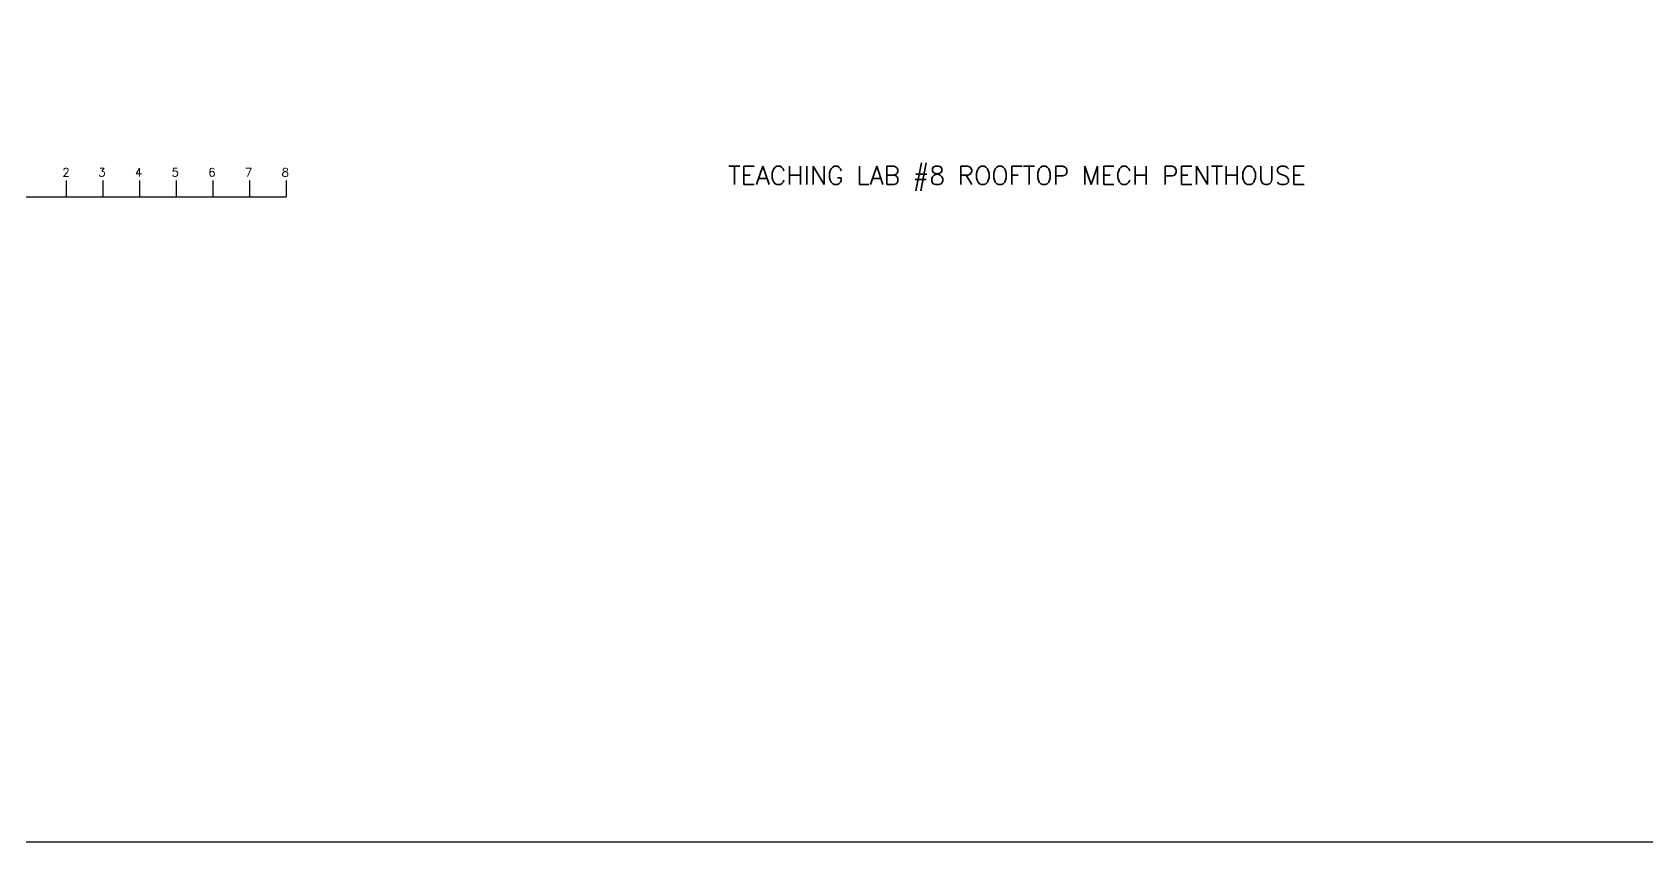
# Model space of a CAD drawing. Extents: x 11182 to 734459, y -1391328 to 152085.
# Drawn here: x 655704 to 699734, y -876522 to -854440 of the extents above; entities that cross this region are included whole.
import ezdxf
from ezdxf.enums import TextEntityAlignment as Align

# ---------------------------------------------------------------- set-up
doc = ezdxf.new("R2010")
doc.units = 0
doc.header["$LTSCALE"] = 500
doc.header["$MEASUREMENT"] = 0
doc.layers.get('0').update_dxf_attribs({"linetype": 'CONTINUOUS'})
doc.layers.add('0_Defpoints', color=106, linetype='CONTINUOUS', plot=False)
doc.layers.add('0_text', color=7, linetype='CONTINUOUS')
doc.styles.get("Standard").update_dxf_attribs({"font": 'ROMANS', "height": 200})

msp = doc.modelspace()

# ---------------------------------------------------------------- linework, layer by layer
for p, q in [((656626, -858484), (656626, -858930)), ((657626, -858484), (657626, -858930)), ((658626, -858484), (658626, -858930)), ((659626, -858484), (659626, -858930)), ((660626, -858484), (660626, -858930)), ((661626, -858484), (661626, -858930)), ((662626, -858484), (662626, -858930)), ((654626, -858930), (662626, -858930))]:
    msp.add_line(p, q)
at = {"layer": '0_Defpoints'}
msp.add_lwpolyline([(632042, -810819), (632042, -876522), (733582, -876522), (733582, -810819)], close=True, dxfattribs=at)

# ---------------------------------------------------------------- texts
at = {"layer": '0_text'}
for s, p in [('2', (656626, -858259)), ('3', (657602, -858259)), ('4', (658602, -858259)), ('5', (659602, -858259)), ('6', (660602, -858259)), ('7', (661602, -858259)), ('8', (662602, -858259))]:
    msp.add_text(s, height=231, rotation=0, dxfattribs=at).set_placement(p, align=Align.MIDDLE_CENTER)
msp.add_text('TEACHING LAB #8 ROOFTOP MECH PENTHOUSE', height=500, rotation=0, dxfattribs=at).set_placement((674683, -858597))

doc.saveas('drawing.dxf')
